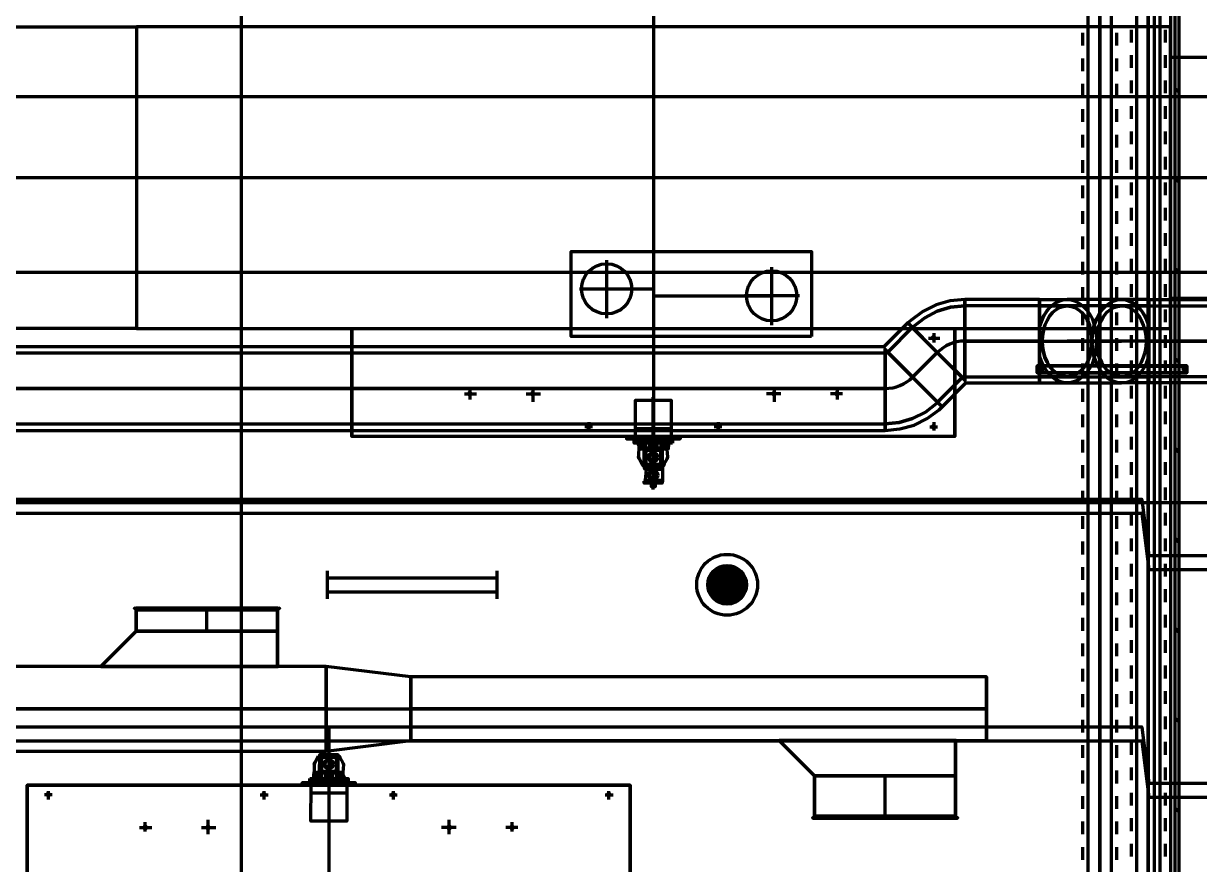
# Model space of a CAD drawing. Extents: x 0 to 1153, y 0 to 816.
# Drawn here: x 435 to 488.8, y 517.2 to 555.7 of the extents above; entities that cross this region are included whole.
import ezdxf

# ---------------------------------------------------------------- set-up
doc = ezdxf.new("R2010")
doc.units = 0
doc.header["$MEASUREMENT"] = 0
for name, color, linetype in [('Arch', 7, 'Continuous'), ('EQUIPMENTS', 7, 'Continuous'), ('Hatch', 7, 'Continuous'), ('HVAC', 7, 'Continuous'), ('PIPE', 7, 'Continuous')]:
    doc.layers.add(name, color=color, linetype=linetype)

msp = doc.modelspace()

# ---------------------------------------------------------------- linework, layer by layer
at = {"layer": 'Arch', "color": 11, "linetype": 'Continuous', "lineweight": 211}
for p, q in [((444.976, 361.77), (444.976, 717.391)), ((487.511, 383.91), (487.511, 638.059)), ((487.892, 552.535), (487.701, 552.725)), ((487.892, 548.418), (487.701, 548.608)), ((487.892, 544.301), (487.701, 544.491)), ((487.892, 540.184), (487.701, 540.374)), ((487.892, 536.067), (487.701, 536.268)), ((917.988, 533.76), (110.871, 533.76)), ((487.892, 531.95), (487.701, 532.151)), ((487.892, 527.833), (487.701, 528.034)), ((487.892, 523.727), (487.701, 523.917)), ((487.892, 519.61), (487.701, 519.8))]:
    msp.add_line(p, q, dxfattribs=at)
for points in [[(683.546, 383.17), (486.77, 383.17), (486.77, 638.799), (492.315, 633.254)], [(683.546, 383.17), (486.77, 383.17), (486.77, 638.799), (683.546, 638.799)], [(683.154, 383.254), (683.059, 383.254), (682.964, 383.254), (487.892, 383.254), (487.892, 638.609), (682.964, 638.609), (682.964, 383.254)], [(113.961, 576.781), (487.701, 576.781), (487.701, 454.501), (113.961, 454.501)]]:
    msp.add_lwpolyline(points, dxfattribs=at)
at = {"layer": 'EQUIPMENTS', "color": 251, "linetype": 'Continuous', "lineweight": 211}
for p, q in [((463.836, 557.816), (463.836, 534.607)), ((523.261, 548.64), (113.961, 548.64)), ((461.698, 542.216), (461.698, 544.862)), ((469.254, 541.888), (469.254, 544.544)), ((462.957, 543.549), (460.449, 543.549)), ((463.836, 543.549), (461.698, 543.549)), ((463.836, 543.232), (469.254, 543.232)), ((470.514, 543.232), (468.006, 543.232)), ((476.663, 541.528), (476.663, 541.105)), ((476.43, 541.306), (476.949, 541.306)), ((455.433, 538.935), (455.433, 538.501)), ((458.311, 539.052), (458.311, 538.395)), ((469.36, 539.052), (469.36, 538.395)), ((472.239, 538.935), (472.239, 538.501)), ((455.179, 538.755), (455.729, 538.755)), ((458.004, 538.755), (458.661, 538.755)), ((463.825, 534.384), (463.825, 538.596)), ((469.667, 538.755), (469.011, 538.755)), ((472.493, 538.755), (471.943, 538.755)), ((461.052, 537.242), (460.692, 537.242)), ((460.872, 537.464), (460.872, 537.072)), ((466.968, 537.242), (466.609, 537.242)), ((466.799, 537.464), (466.799, 537.072)), ((476.493, 537.242), (476.843, 537.242)), ((476.663, 537.464), (476.663, 537.072)), ((463.01, 537.168), (464.651, 537.168)), ((463.984, 536.66), (463.984, 536.226)), ((465.053, 536.808), (465.053, 536.702)), ((463.476, 536.226), (463.328, 536.501)), ((464.354, 536.448), (464.418, 536.459)), ((464.45, 536.395), (464.439, 536.353)), ((463.592, 535.263), (463.592, 535.368)), ((464.058, 535.379), (464.058, 535.263)), ((463.592, 534.818), (463.592, 534.67)), ((464.058, 534.85), (464.058, 534.691))]:
    msp.add_line(p, q, dxfattribs=at)
for points in [[(440.171, 541.74), (384.969, 541.74), (384.969, 555.54), (440.171, 555.54), (440.171, 541.74), (487.5, 541.74), (487.5, 555.54), (440.171, 555.54)], [(502.539, 552.344), (487.5, 552.344), (113.961, 552.344)], [(502.539, 544.311), (487.5, 544.311), (113.961, 544.311)], [(477.636, 536.808), (450.035, 536.808), (450.035, 541.74), (450.035, 536.808)], [(477.636, 541.74), (477.636, 536.808), (477.636, 541.74)], [(464.714, 536.702), (462.947, 536.66), (462.957, 536.501)], [(464.397, 536.226), (463.666, 536.226), (463.666, 536.66)], [(463.476, 536.501), (463.476, 536.226), (463.243, 536.226), (463.106, 536.501)], [(463.222, 536.459), (463.285, 536.448), (463.349, 536.395), (463.37, 536.279), (463.317, 536.247), (463.201, 536.353), (463.222, 536.459), (463.285, 536.448), (463.349, 536.374), (463.36, 536.289), (463.317, 536.257), (463.254, 536.289), (463.211, 536.363), (463.222, 536.459), (463.169, 536.384), (463.158, 535.876), (463.167, 535.823), (463.19, 535.771), (463.338, 535.506), (464.333, 535.548), (464.456, 535.783), (464.492, 535.877), (464.45, 536.395), (464.418, 536.448), (464.439, 536.395), (464.386, 536.289), (464.323, 536.257), (464.386, 536.289), (464.418, 536.342), (464.439, 536.395), (464.418, 536.448), (464.312, 536.406), (464.28, 536.332), (464.323, 536.257), (464.376, 536.226), (464.534, 536.501), (464.492, 536.194)], [(464.249, 536.268), (463.402, 536.268), (463.402, 535.421), (464.249, 535.421), (464.249, 536.268), (464.323, 536.247), (464.386, 536.289), (464.323, 536.247), (464.249, 536.268), (464.28, 536.353), (464.312, 536.406), (464.354, 536.448), (464.312, 536.406), (464.28, 536.353)], [(464.174, 536.501), (464.174, 536.226), (464.323, 536.501)], [(463.186, 535.779), (463.158, 535.876), (463.158, 535.882), (463.165, 535.828)], [(464.481, 535.882), (464.473, 535.823), (464.473, 535.823)], [(463.322, 535.549), (463.338, 535.5), (463.412, 535.432), (463.412, 535.347), (463.449, 535.305)], [(464.312, 535.487), (464.322, 535.537), (464.312, 535.487), (464.249, 535.432), (464.249, 535.358), (464.249, 534.734), (463.434, 534.805), (463.434, 534.805), (463.446, 534.807)], [(464.249, 535.294), (463.497, 535.294), (463.455, 534.797), (464.249, 534.797)], [(464.238, 534.734), (464.238, 534.67), (463.412, 534.67), (463.412, 534.755)], [(463.73, 534.67), (463.73, 534.511), (463.931, 534.511), (463.931, 534.67)], [(113.961, 533.94), (486.188, 533.94), (486.505, 531.357), (645.329, 531.357)], [(113.961, 533.294), (486.188, 533.294), (486.505, 530.712), (645.329, 530.712)], [(113.961, 523.526), (486.188, 523.526), (486.505, 520.943), (632.852, 520.943)], [(113.961, 522.88), (486.188, 522.88), (486.505, 520.298), (632.852, 520.298)]]:
    msp.add_lwpolyline(points, dxfattribs=at)
for points in [[(487.5, 554.133), (487.5, 543.137), (499.322, 543.137), (499.322, 554.133)], [(471.064, 541.38), (460.068, 541.38), (460.068, 545.264), (471.064, 545.264)], [(463.01, 536.808), (463.01, 538.459), (464.651, 538.459), (464.651, 536.808)], [(462.608, 536.808), (462.608, 536.702), (465.053, 536.702), (465.053, 536.808)], [(464.704, 536.501), (462.957, 536.501), (462.947, 536.66), (464.704, 536.66)], [(464.153, 535.517), (463.497, 535.517), (463.497, 536.173), (464.153, 536.173)], [(464.481, 536.472), (464.488, 536.495), (464.507, 536.51), (464.52, 536.511)]]:
    msp.add_lwpolyline(points, close=True, dxfattribs=at)
for centre, radius in [((461.693, 543.555), 1.148), ((461.693, 543.555), 1.148), ((469.249, 543.237), 1.148), ((476.657, 541.311), 0.0582), ((455.427, 538.76), 0.0582), ((458.306, 538.76), 0.0582), ((469.355, 538.76), 0.0582), ((472.234, 538.76), 0.0582), ((460.867, 537.247), 0.0582), ((466.794, 537.247), 0.0582), ((476.657, 537.247), 0.0582), ((463.492, 536.178), 0.037), ((463.82, 536.379), 0.101), ((463.82, 536.379), 0.101), ((464.148, 536.178), 0.037), ((463.82, 535.85), 0.217), ((463.82, 535.85), 0.164), ((463.82, 535.85), 0.164), ((463.492, 535.522), 0.037), ((463.82, 535.035), 0.217), ((463.82, 535.035), 0.164), ((464.148, 535.522), 0.037)]:
    msp.add_circle(centre, radius, dxfattribs=at)
at = {"layer": 'Hatch', "color": 5, "linetype": 'Continuous', "lineweight": 211}
for p, q in [((466.788, 530.786), (467.635, 530.786)), ((448.913, 529.368), (448.913, 530.659)), ((448.913, 530.341), (456.681, 530.341)), ((456.681, 529.368), (456.681, 530.659)), ((466.365, 530.278), (468.058, 530.278)), ((466.418, 530.405), (468.006, 530.405)), ((466.492, 530.532), (467.931, 530.532)), ((466.609, 530.659), (467.815, 530.659)), ((448.913, 529.696), (456.681, 529.696)), ((466.323, 530.013), (468.101, 530.013)), ((466.333, 530.14), (468.09, 530.14)), ((466.333, 529.886), (468.09, 529.886)), ((466.365, 529.759), (468.058, 529.759)), ((466.418, 529.622), (468.006, 529.622)), ((466.492, 529.495), (467.931, 529.495)), ((466.609, 529.368), (467.815, 529.368)), ((466.788, 529.241), (467.635, 529.241))]:
    msp.add_line(p, q, dxfattribs=at)
at = {"layer": 'Hatch', "color": 251, "linetype": 'Continuous', "lineweight": 211}
for p, q in [((448.977, 523.452), (448.966, 494.993)), ((449.4, 521.398), (448.553, 521.398)), ((448.818, 520.996), (448.818, 521.441)), ((449.326, 521.441), (449.474, 521.155)), ((449.58, 521.346), (449.559, 521.377)), ((436.139, 520.203), (436.139, 520.584)), ((446.013, 520.203), (446.013, 520.584)), ((447.76, 520.848), (447.76, 520.954)), ((451.929, 520.203), (451.929, 520.584)), ((461.793, 520.203), (461.793, 520.584)), ((436.319, 520.414), (435.959, 520.414)), ((445.833, 520.414), (446.193, 520.414)), ((449.802, 520.488), (448.151, 520.488)), ((451.75, 520.414), (452.109, 520.414)), ((461.624, 520.414), (461.984, 520.414)), ((440.309, 518.911), (440.87, 518.911)), ((440.574, 518.732), (440.574, 519.165)), ((443.145, 518.911), (443.802, 518.911)), ((443.452, 518.604), (443.452, 519.261)), ((454.798, 518.911), (454.141, 518.911)), ((454.491, 518.604), (454.491, 519.261)), ((457.623, 518.911), (457.073, 518.911)), ((457.369, 518.732), (457.369, 519.165))]:
    msp.add_line(p, q, dxfattribs=at)
at = {"layer": 'Hatch', "color": 3, "linetype": 'Continuous', "lineweight": 211}
for points in [[(488.252, 539.983), (488.252, 539.718), (488.252, 540.036), (488.252, 539.718), (488.252, 539.983), (481.394, 540.015), (488.252, 540.036), (481.394, 540.036), (481.394, 539.718), (488.252, 539.718), (481.394, 539.718), (488.252, 539.739)], [(481.394, 539.983), (481.394, 539.718), (481.394, 539.983), (481.394, 540.036), (481.394, 539.739)], [(481.632, 539.835), (481.617, 539.927), (481.679, 539.886), (481.632, 539.835), (481.679, 539.878), (481.617, 539.927), (481.632, 539.835), (481.617, 539.927), (481.617, 539.927)], [(488.098, 539.835), (488.079, 539.926), (488.098, 539.835), (488.146, 539.878), (488.079, 539.926), (488.098, 539.835), (488.079, 539.926), (488.079, 539.926)]]:
    msp.add_lwpolyline(points, dxfattribs=at)
at = {"layer": 'Hatch', "color": 5, "linetype": 'Continuous', "lineweight": 211}
msp.add_lwpolyline([(467.371, 530.019), (467.362, 529.967), (467.339, 529.922), (467.303, 529.886), (467.258, 529.863), (467.207, 529.855), (467.155, 529.863), (467.11, 529.886), (467.074, 529.922), (467.051, 529.967), (467.042, 530.019), (467.051, 530.07), (467.074, 530.115), (467.11, 530.151), (467.155, 530.174), (467.207, 530.183), (467.258, 530.174), (467.303, 530.151), (467.339, 530.115), (467.362, 530.07), (467.371, 530.019), (467.362, 529.967), (467.339, 529.922), (467.303, 529.886), (467.258, 529.863), (467.207, 529.855), (467.155, 529.863), (467.1, 529.894), (467.067, 529.932), (467.047, 529.979), (467.043, 530.032), (467.055, 530.082), (467.082, 530.125), (467.131, 530.164), (467.193, 530.182), (467.246, 530.178), (467.303, 530.151), (467.339, 530.115), (467.362, 530.07), (467.37, 530.032), (467.352, 530.094), (467.303, 530.151), (467.246, 530.178), (467.193, 530.182), (467.131, 530.164), (467.074, 530.115), (467.047, 530.058), (467.043, 530.005), (467.055, 529.955), (467.1, 529.894), (467.155, 529.863), (467.207, 529.833), (467.148, 529.843), (467.097, 529.869), (467.049, 529.921), (467.027, 529.974), (467.022, 530.034), (467.036, 530.091), (467.076, 530.15), (467.134, 530.189), (467.191, 530.203), (467.251, 530.198), (467.304, 530.176), (467.356, 530.128), (467.382, 530.077), (467.392, 530.019), (467.382, 530.077), (467.356, 530.128), (467.304, 530.176), (467.251, 530.198), (467.191, 530.203), (467.134, 530.189), (467.076, 530.15), (467.036, 530.091), (467.022, 530.034), (467.027, 529.974), (467.049, 529.921), (467.097, 529.869), (467.148, 529.843), (467.207, 529.833), (467.148, 529.843), (467.097, 529.869), (467.057, 529.909), (467.031, 529.96), (467.021, 530.019), (467.031, 530.077), (467.057, 530.128), (467.097, 530.168), (467.148, 530.194), (467.207, 530.204), (467.265, 530.194), (467.316, 530.168), (467.356, 530.128), (467.382, 530.077), (467.391, 530.034), (467.371, 530.019), (467.362, 529.967), (467.339, 529.922), (467.303, 529.886), (467.258, 529.863), (467.207, 529.855), (467.155, 529.863), (467.11, 529.886), (467.074, 529.922), (467.051, 529.967), (467.042, 530.019), (467.051, 530.07), (467.074, 530.115), (467.11, 530.151), (467.155, 530.174), (467.207, 530.183), (467.258, 530.174), (467.303, 530.151), (467.339, 530.115), (467.362, 530.07), (467.371, 530.019), (467.362, 529.967), (467.339, 529.922), (467.303, 529.886), (467.258, 529.863), (467.207, 529.855), (467.155, 529.863), (467.1, 529.894), (467.067, 529.932), (467.047, 529.979), (467.043, 530.032), (467.055, 530.082), (467.082, 530.125), (467.131, 530.164), (467.193, 530.182), (467.246, 530.178), (467.303, 530.151), (467.339, 530.115), (467.362, 530.07), (467.37, 530.032), (467.352, 530.094), (467.303, 530.151), (467.246, 530.178), (467.193, 530.182), (467.131, 530.164), (467.074, 530.115), (467.047, 530.058), (467.043, 530.005), (467.055, 529.955), (467.1, 529.894), (467.155, 529.863), (467.207, 529.833), (467.148, 529.843), (467.097, 529.869), (467.049, 529.921), (467.027, 529.974), (467.022, 530.034), (467.036, 530.091), (467.076, 530.15), (467.134, 530.189), (467.191, 530.203), (467.251, 530.198), (467.304, 530.176), (467.356, 530.128), (467.382, 530.077), (467.392, 530.019), (467.382, 530.077), (467.356, 530.128), (467.304, 530.176), (467.251, 530.198), (467.191, 530.203), (467.134, 530.189), (467.076, 530.15), (467.036, 530.091), (467.022, 530.034), (467.027, 529.974), (467.049, 529.921), (467.097, 529.869), (467.148, 529.843), (467.207, 529.833), (467.148, 529.843), (467.097, 529.869), (467.057, 529.909), (467.031, 529.96), (467.021, 530.019), (467.031, 530.077), (467.057, 530.128), (467.097, 530.168), (467.148, 530.194), (467.207, 530.204), (467.265, 530.194), (467.316, 530.168), (467.356, 530.128), (467.382, 530.077), (467.391, 530.034), (467.371, 530.019), (467.362, 529.967), (467.339, 529.922), (467.303, 529.886), (467.258, 529.863), (467.207, 529.855), (467.155, 529.863), (467.11, 529.886), (467.074, 529.922), (467.051, 529.967), (467.042, 530.019), (467.051, 530.07), (467.074, 530.115), (467.11, 530.151), (467.155, 530.174), (467.207, 530.183), (467.258, 530.174), (467.303, 530.151), (467.339, 530.115), (467.362, 530.07), (467.371, 530.019), (467.362, 529.967), (467.339, 529.922), (467.303, 529.886), (467.258, 529.863), (467.207, 529.855), (467.155, 529.863), (467.1, 529.894), (467.067, 529.932), (467.047, 529.979), (467.043, 530.032), (467.055, 530.082), (467.082, 530.125), (467.131, 530.164), (467.193, 530.182), (467.246, 530.178), (467.303, 530.151), (467.339, 530.115), (467.362, 530.07), (467.37, 530.032), (467.352, 530.094), (467.303, 530.151), (467.246, 530.178), (467.193, 530.182), (467.131, 530.164), (467.074, 530.115), (467.047, 530.058), (467.043, 530.005), (467.055, 529.955), (467.1, 529.894), (467.155, 529.863), (467.207, 529.833), (467.148, 529.843), (467.097, 529.869), (467.049, 529.921), (467.027, 529.974), (467.022, 530.034), (467.036, 530.091), (467.076, 530.15), (467.134, 530.189), (467.191, 530.203), (467.251, 530.198), (467.304, 530.176), (467.356, 530.128), (467.382, 530.077), (467.392, 530.019), (467.382, 530.077), (467.356, 530.128), (467.304, 530.176), (467.251, 530.198), (467.191, 530.203), (467.134, 530.189), (467.076, 530.15), (467.036, 530.091), (467.022, 530.034), (467.027, 529.974), (467.049, 529.921), (467.097, 529.869), (467.148, 529.843), (467.207, 529.833), (467.148, 529.843), (467.097, 529.869), (467.057, 529.909), (467.031, 529.96), (467.021, 530.019), (467.031, 530.077), (467.057, 530.128), (467.097, 530.168), (467.148, 530.194), (467.207, 530.204), (467.265, 530.194), (467.316, 530.168), (467.356, 530.128), (467.382, 530.077), (467.391, 530.034), (467.371, 530.019), (467.362, 529.967), (467.339, 529.922), (467.303, 529.886), (467.258, 529.863), (467.207, 529.855), (467.155, 529.863), (467.11, 529.886), (467.074, 529.922), (467.051, 529.967), (467.042, 530.019), (467.051, 530.07), (467.074, 530.115), (467.11, 530.151), (467.155, 530.174), (467.207, 530.183), (467.258, 530.174), (467.303, 530.151), (467.339, 530.115), (467.362, 530.07), (467.371, 530.019), (467.362, 529.967), (467.339, 529.922), (467.303, 529.886), (467.258, 529.863), (467.207, 529.855), (467.155, 529.863), (467.1, 529.894), (467.067, 529.932), (467.047, 529.979), (467.043, 530.032), (467.055, 530.082), (467.082, 530.125), (467.131, 530.164), (467.193, 530.182), (467.246, 530.178), (467.303, 530.151), (467.339, 530.115), (467.362, 530.07), (467.37, 530.032), (467.352, 530.094), (467.303, 530.151), (467.246, 530.178), (467.193, 530.182), (467.131, 530.164), (467.074, 530.115), (467.047, 530.058), (467.043, 530.005), (467.055, 529.955), (467.1, 529.894), (467.155, 529.863), (467.207, 529.833), (467.148, 529.843), (467.097, 529.869), (467.049, 529.921), (467.027, 529.974), (467.022, 530.034), (467.036, 530.091), (467.076, 530.15), (467.134, 530.189), (467.191, 530.203), (467.251, 530.198), (467.304, 530.176), (467.356, 530.128), (467.382, 530.077), (467.392, 530.019), (467.382, 530.077), (467.356, 530.128), (467.304, 530.176), (467.251, 530.198), (467.191, 530.203), (467.134, 530.189), (467.076, 530.15), (467.036, 530.091), (467.022, 530.034), (467.027, 529.974), (467.049, 529.921), (467.097, 529.869), (467.148, 529.843), (467.207, 529.833), (467.148, 529.843), (467.097, 529.869), (467.057, 529.909), (467.031, 529.96), (467.021, 530.019), (467.031, 530.077), (467.057, 530.128), (467.097, 530.168), (467.148, 530.194), (467.207, 530.204), (467.265, 530.194), (467.316, 530.168), (467.356, 530.128), (467.382, 530.077), (467.391, 530.034), (467.371, 530.019), (467.362, 529.967), (467.339, 529.922), (467.303, 529.886), (467.258, 529.863), (467.207, 529.855), (467.155, 529.863), (467.11, 529.886), (467.074, 529.922), (467.051, 529.967), (467.042, 530.019), (467.051, 530.07), (467.074, 530.115), (467.11, 530.151), (467.155, 530.174), (467.207, 530.183), (467.258, 530.174), (467.303, 530.151), (467.339, 530.115), (467.362, 530.07), (467.37, 530.032), (467.391, 530.019, -0.414259), (467.207, 529.834, 0.414259), (467.391, 530.019, -0.414259), (467.207, 529.834, 0.414259), (467.391, 530.019, -0.414259), (467.207, 529.834, 0.414259), (467.391, 530.019, -0.414259), (467.207, 529.834, 0.414259)], format="xyb", close=True, dxfattribs=at)
msp.add_lwpolyline([(467.286, 530.034), (467.222, 529.992), (467.286, 530.034), (467.148, 529.992), (467.286, 530.034), (467.222, 529.992), (467.17, 530.022), (467.222, 529.992), (467.171, 530.03), (467.286, 530.034), (467.222, 529.992), (467.222, 529.992), (467.222, 529.992)], dxfattribs=at)
at = {"layer": 'Hatch', "color": 251, "linetype": 'Continuous', "lineweight": 211}
for points in [[(449.48, 522.118), (449.464, 522.17), (449.48, 522.118), (449.628, 521.838), (449.644, 521.79), (449.601, 521.25), (449.569, 521.208), (449.474, 521.271), (449.442, 521.324), (449.453, 521.377), (449.4, 521.398), (449.4, 522.235), (448.553, 522.235), (448.532, 521.377), (448.479, 521.409), (448.532, 521.377), (448.532, 521.303), (448.479, 521.229), (448.416, 521.197), (448.363, 521.229), (448.363, 521.303), (448.416, 521.377), (448.501, 521.388), (448.522, 521.303), (448.479, 521.24), (448.426, 521.208), (448.374, 521.229), (448.374, 521.303), (448.405, 521.356), (448.49, 521.398), (448.426, 521.441), (448.278, 521.155), (448.31, 521.462)], [(448.49, 522.18), (448.48, 522.129), (448.316, 521.844), (448.31, 521.79), (448.31, 521.271)], [(449.464, 522.173), (449.464, 522.18), (449.464, 522.177)], [(448.31, 521.795), (448.335, 521.894), (448.338, 521.899), (448.317, 521.849)], [(449.605, 521.899), (449.626, 521.849), (449.626, 521.849)], [(448.098, 520.954), (449.855, 520.996), (449.855, 521.155)], [(448.405, 521.441), (449.136, 521.441), (449.136, 520.996)], [(448.638, 521.155), (448.638, 521.441), (448.479, 521.155)], [(449.326, 521.155), (449.326, 521.441), (449.559, 521.441), (449.696, 521.155)], [(449.58, 521.208), (449.485, 521.229), (449.432, 521.346), (449.464, 521.398)], [(462.767, 515.916), (462.767, 520.848), (462.767, 515.916), (462.767, 520.848), (435.176, 520.848), (435.176, 515.916), (435.176, 520.848), (435.176, 515.916), (435.176, 520.848), (462.767, 520.848), (435.176, 520.848)]]:
    msp.add_lwpolyline(points, dxfattribs=at)
for points in [[(448.649, 522.139), (449.305, 522.139), (449.305, 521.483), (448.649, 521.483)], [(448.109, 521.155), (449.855, 521.155), (449.855, 520.996), (448.109, 520.996)], [(448.31, 521.205), (448.304, 521.182), (448.284, 521.167), (448.272, 521.166)], [(449.612, 521.261), (449.58, 521.208), (449.612, 521.261), (449.559, 521.377), (449.464, 521.388), (449.474, 521.398), (449.506, 521.398), (449.58, 521.335), (449.601, 521.25)], [(450.204, 520.848), (450.204, 520.954), (447.76, 520.954), (447.76, 520.848)], [(449.802, 520.848), (449.802, 519.208), (448.151, 519.208), (448.162, 520.848)]]:
    msp.add_lwpolyline(points, close=True, dxfattribs=at)
at = {"layer": 'Hatch', "color": 5, "linetype": 'Continuous', "lineweight": 211}
for centre, radius in [((467.207, 530.019), 1.392), ((467.207, 530.019), 0.884), ((467.214, 530.016), 0.273)]:
    msp.add_circle(centre, radius, dxfattribs=at)
at = {"layer": 'Hatch', "color": 251, "linetype": 'Continuous', "lineweight": 211}
for centre, radius in [((448.643, 522.145), 0.037), ((449.3, 522.145), 0.037), ((448.971, 521.817), 0.217), ((448.971, 521.817), 0.164), ((448.971, 521.817), 0.164), ((448.643, 521.488), 0.037), ((448.971, 521.287), 0.101), ((448.971, 521.287), 0.101), ((449.3, 521.488), 0.037), ((436.134, 520.42), 0.0582), ((446.008, 520.42), 0.0582), ((451.924, 520.42), 0.0582), ((461.788, 520.42), 0.0582), ((440.568, 518.917), 0.0582), ((443.447, 518.917), 0.0582), ((454.485, 518.917), 0.0582), ((457.364, 518.917), 0.0582)]:
    msp.add_circle(centre, radius, dxfattribs=at)
at = {"layer": 'HVAC', "color": 6, "linetype": 'Continuous', "lineweight": 211}
for p, q in [((443.399, 527.897), (443.399, 528.87)), ((479.076, 525.801), (479.076, 522.891)), ((474.44, 519.43), (474.44, 521.271))]:
    msp.add_line(p, q, dxfattribs=at)
for points in [[(538.417, 539.253), (486.516, 539.253), (485.256, 539.253), (485.066, 539.274), (484.875, 539.327), (484.695, 539.422), (484.526, 539.559), (484.367, 539.718), (484.24, 539.909), (484.124, 540.131), (484.029, 540.364), (483.965, 540.618), (483.923, 540.893), (483.902, 541.158), (483.923, 541.433), (483.965, 541.697), (484.029, 541.951), (484.124, 542.195), (484.24, 542.406), (484.367, 542.607), (484.526, 542.766), (484.695, 542.893), (484.875, 542.988), (485.066, 543.052), (485.256, 543.073), (485.436, 543.052), (485.606, 542.999), (485.786, 542.914), (485.944, 542.798), (486.092, 542.66), (486.22, 542.491), (486.336, 542.301), (486.442, 542.078), (486.516, 541.856), (486.516, 543.073), (485.256, 543.073), (482.769, 543.073), (482.589, 543.052), (482.42, 542.999), (482.251, 542.914), (482.081, 542.798), (481.933, 542.66), (481.806, 542.491), (481.69, 542.301), (481.595, 542.078), (481.52, 541.867), (481.51, 541.856), (481.51, 543.073), (478.081, 543.073), (478.081, 539.38), (476.822, 540.639), (477.965, 539.496), (475.679, 541.782), (475.742, 541.835), (476.25, 542.237), (476.822, 542.533), (477.435, 542.713), (478.081, 542.777), (478.081, 541.158), (478.081, 539.538), (478.081, 542.777), (478.081, 539.538), (478.081, 542.777), (477.435, 542.713), (476.822, 542.533), (476.25, 542.237), (475.742, 541.835), (475.679, 541.782), (477.965, 539.496), (478.081, 539.538), (477.965, 539.496), (478.081, 539.538), (481.51, 539.538), (482.769, 539.538), (482.949, 539.559), (483.129, 539.623), (483.288, 539.718), (483.447, 539.856), (483.584, 540.015), (483.701, 540.205), (483.796, 540.427), (483.859, 540.66), (483.902, 540.904), (483.912, 541.158), (483.902, 541.412), (483.859, 541.655), (483.796, 541.898), (483.701, 542.11), (483.584, 542.301), (483.447, 542.47), (483.288, 542.597), (483.129, 542.703), (482.949, 542.756), (482.769, 542.777), (481.51, 542.777), (482.769, 542.777), (482.589, 542.756), (482.42, 542.703), (482.251, 542.597), (482.103, 542.47), (481.965, 542.301), (481.849, 542.11), (481.753, 541.898), (481.69, 541.655), (481.647, 541.412), (481.626, 541.158), (481.647, 540.904), (481.69, 540.66), (481.753, 540.427), (481.849, 540.205), (481.965, 540.015), (482.103, 539.856), (482.251, 539.718), (482.42, 539.623), (482.589, 539.559), (482.769, 539.538), (485.256, 539.538), (485.436, 539.559), (485.606, 539.623), (485.775, 539.718), (485.923, 539.856), (486.061, 540.015), (486.177, 540.205), (486.272, 540.427), (486.347, 540.66), (486.389, 540.904), (486.399, 541.158), (486.389, 541.412), (486.347, 541.655), (486.272, 541.898), (486.177, 542.11), (486.061, 542.301), (485.923, 542.47), (485.775, 542.597), (485.606, 542.703), (485.436, 542.756), (485.256, 542.777), (482.769, 542.777), (481.51, 542.777), (478.081, 542.777), (478.081, 541.158), (481.51, 541.158), (478.076, 541.168, 0.198908), (476.822, 540.639), (475.477, 541.994), (474.387, 540.904), (427.895, 540.904)], [(427.895, 537.083), (474.44, 537.083), (474.44, 540.777), (475.7, 539.517), (474.557, 540.66), (476.843, 538.374), (476.79, 538.311), (476.282, 537.919), (475.7, 537.623), (475.086, 537.443), (474.44, 537.379), (474.44, 538.999), (474.44, 540.607), (474.44, 537.379), (474.44, 538.999), (427.895, 538.999), (474.435, 538.999, 0.198911), (475.7, 539.517), (476.822, 540.639), (475.7, 539.517), (477.054, 538.162), (478.134, 539.253), (481.51, 539.253), (481.51, 543.073), (481.51, 541.867), (481.51, 539.253), (481.51, 543.073), (482.769, 543.073), (482.96, 543.052), (483.15, 542.988), (483.33, 542.893), (483.5, 542.766), (483.658, 542.607), (483.796, 542.406), (483.912, 542.195), (483.997, 541.951), (484.071, 541.697), (484.124, 541.412), (484.113, 541.158), (484.124, 540.904), (484.166, 540.66), (484.24, 540.427), (484.336, 540.205), (484.452, 540.015), (484.579, 539.856), (484.738, 539.718), (484.907, 539.623), (485.077, 539.559), (485.256, 539.538), (485.077, 539.559), (484.907, 539.623), (484.738, 539.718), (484.579, 539.856), (484.452, 540.015), (484.336, 540.205), (484.24, 540.427), (484.166, 540.66), (484.103, 540.893), (484.124, 541.158), (484.124, 541.412), (484.166, 541.655), (484.24, 541.898), (484.336, 542.11), (484.452, 542.301), (484.579, 542.47), (484.738, 542.597), (484.907, 542.703), (485.077, 542.756), (485.256, 542.777), (486.516, 542.777), (538.417, 542.777)]]:
    msp.add_lwpolyline(points, format="xyb", dxfattribs=at)
for points in [[(478.081, 543.073), (478.081, 539.39), (478.081, 543.073), (477.414, 543.01), (476.769, 542.83), (476.165, 542.523), (475.626, 542.121), (475.477, 541.994), (476.822, 540.639), (478.081, 539.38)], [(481.51, 542.777), (481.51, 539.538), (482.769, 539.538), (482.949, 539.559), (483.129, 539.623), (483.288, 539.718), (483.447, 539.856), (483.584, 540.015), (483.701, 540.205), (483.796, 540.427), (483.859, 540.66), (483.902, 540.904), (483.912, 541.158), (483.902, 541.412), (483.859, 541.655), (483.796, 541.898), (483.701, 542.11), (483.584, 542.301), (483.447, 542.47), (483.288, 542.597), (483.129, 542.703), (482.949, 542.756), (482.769, 542.777), (482.589, 542.756), (482.42, 542.703), (482.251, 542.597), (482.103, 542.47), (481.965, 542.301), (481.849, 542.11), (481.753, 541.898), (481.69, 541.655), (481.647, 541.412), (481.626, 541.158), (481.647, 540.904), (481.69, 540.66), (481.753, 540.427), (481.849, 540.205), (481.965, 540.015), (482.103, 539.856), (482.251, 539.718), (482.42, 539.623), (482.589, 539.559), (482.769, 539.538), (482.949, 539.559), (483.129, 539.623), (483.288, 539.718), (483.447, 539.856), (483.584, 540.015), (483.701, 540.205), (483.796, 540.427), (483.859, 540.66), (483.902, 540.904), (483.912, 541.158), (483.902, 541.412), (483.859, 541.655), (483.796, 541.898), (483.701, 542.11), (483.584, 542.301), (483.447, 542.47), (483.288, 542.597), (483.129, 542.703), (482.949, 542.756), (482.769, 542.777), (482.589, 542.756), (482.42, 542.703), (482.251, 542.597), (482.103, 542.47), (481.965, 542.301), (481.849, 542.11), (481.753, 541.898), (481.69, 541.655), (481.647, 541.412), (481.626, 541.158), (481.647, 540.904), (481.69, 540.66), (481.753, 540.427), (481.849, 540.205), (481.965, 540.015), (482.103, 539.856), (482.251, 539.718), (482.42, 539.623), (482.589, 539.559), (482.769, 539.538), (481.51, 539.538), (481.51, 542.777), (481.51, 539.538), (481.51, 542.777), (481.51, 539.538), (481.51, 542.777), (481.51, 539.538)], [(482.568, 539.274), (482.378, 539.337), (482.187, 539.443), (482.018, 539.581), (481.859, 539.761), (481.722, 539.962), (481.605, 540.195), (481.52, 540.448), (481.52, 541.867), (481.605, 542.121), (481.722, 542.353), (481.859, 542.565), (482.018, 542.745), (482.187, 542.883), (482.378, 542.988), (482.568, 543.052), (482.769, 543.073), (482.96, 543.052), (483.15, 542.988), (483.33, 542.893), (483.5, 542.766), (483.658, 542.607), (483.796, 542.406), (483.912, 542.195), (483.997, 541.951), (484.071, 541.697), (484.103, 541.433), (484.124, 541.158), (484.103, 540.893), (484.071, 540.618), (483.997, 540.364), (483.912, 540.131), (483.796, 539.909), (483.658, 539.718), (483.5, 539.559), (483.33, 539.422), (483.15, 539.327), (482.96, 539.274), (482.769, 539.253)], [(482.589, 539.559), (482.42, 539.623), (482.251, 539.718), (482.103, 539.856), (481.965, 540.015), (481.849, 540.205), (481.753, 540.427), (481.69, 540.66), (481.647, 540.904), (481.626, 541.158), (481.647, 541.412), (481.69, 541.655), (481.753, 541.898), (481.849, 542.11), (481.965, 542.301), (482.103, 542.47), (482.251, 542.597), (482.42, 542.703), (482.589, 542.756), (482.769, 542.777), (482.949, 542.756), (483.129, 542.703), (483.288, 542.597), (483.447, 542.47), (483.584, 542.301), (483.701, 542.11), (483.796, 541.898), (483.859, 541.655), (483.902, 541.412), (483.912, 541.158), (483.902, 540.904), (483.859, 540.66), (483.796, 540.427), (483.701, 540.205), (483.584, 540.015), (483.447, 539.856), (483.288, 539.718), (483.129, 539.623), (482.949, 539.559), (482.769, 539.538)], [(486.516, 541.867), (486.516, 543.073), (486.516, 539.253), (486.516, 541.867), (486.505, 541.867), (486.421, 542.121), (486.304, 542.353), (486.167, 542.565), (486.008, 542.745), (485.838, 542.883), (485.648, 542.988), (485.458, 543.052), (485.256, 543.073), (485.066, 543.052), (484.875, 542.988), (484.695, 542.893), (484.526, 542.766), (484.367, 542.607), (484.24, 542.406), (484.124, 542.195), (484.029, 541.951), (483.965, 541.697), (483.923, 541.433), (483.902, 541.158), (483.923, 540.893), (483.965, 540.618), (484.029, 540.364), (484.124, 540.131), (484.24, 539.909), (484.367, 539.718), (484.526, 539.559), (484.695, 539.422), (484.875, 539.327), (485.066, 539.274), (485.256, 539.253), (485.458, 539.274), (485.648, 539.337), (485.838, 539.443), (486.008, 539.581), (486.167, 539.761), (486.304, 539.962), (486.421, 540.195), (486.505, 540.448)], [(486.516, 539.538), (486.516, 542.777), (486.516, 539.538), (486.516, 542.777), (486.516, 539.538), (486.516, 542.777), (485.256, 542.777), (485.077, 542.756), (484.907, 542.703), (484.738, 542.597), (484.579, 542.47), (484.452, 542.301), (484.336, 542.11), (484.24, 541.898), (484.166, 541.655), (484.124, 541.412), (484.113, 541.158), (484.124, 540.904), (484.166, 540.66), (484.24, 540.427), (484.336, 540.205), (484.452, 540.015), (484.579, 539.856), (484.738, 539.718), (484.907, 539.623), (485.077, 539.559), (485.256, 539.538), (485.436, 539.559), (485.606, 539.623), (485.775, 539.718), (485.923, 539.856), (486.061, 540.015), (486.177, 540.205), (486.272, 540.427), (486.347, 540.66), (486.389, 540.904), (486.399, 541.158), (486.389, 541.412), (486.347, 541.655), (486.272, 541.898), (486.177, 542.11), (486.061, 542.301), (485.923, 542.47), (485.775, 542.597), (485.606, 542.703), (485.436, 542.756), (485.256, 542.777), (485.077, 542.756), (484.907, 542.703), (484.738, 542.597), (484.579, 542.47), (484.452, 542.301), (484.336, 542.11), (484.24, 541.898), (484.166, 541.655), (484.124, 541.412), (484.113, 541.158), (484.124, 540.904), (484.166, 540.66), (484.24, 540.427), (484.336, 540.205), (484.452, 540.015), (484.579, 539.856), (484.738, 539.718), (484.907, 539.623), (485.077, 539.559), (485.256, 539.538), (485.436, 539.559), (485.606, 539.623), (485.775, 539.718), (485.923, 539.856), (486.061, 540.015), (486.177, 540.205), (486.272, 540.427), (486.347, 540.66), (486.389, 540.904), (486.399, 541.158), (486.389, 541.412), (486.347, 541.655), (486.272, 541.898), (486.177, 542.11), (486.061, 542.301), (485.923, 542.47), (485.775, 542.597), (485.606, 542.703), (485.436, 542.756), (485.256, 542.777), (486.516, 542.777), (486.516, 539.538), (486.516, 542.777)], [(474.44, 537.083), (474.451, 540.766), (477.054, 538.162), (474.44, 540.766), (474.44, 537.083), (475.118, 537.146), (475.763, 537.326), (476.366, 537.623), (476.906, 538.025), (477.054, 538.162), (475.7, 539.517), (474.44, 540.777)], [(440.087, 528.934), (440.161, 528.934), (440.087, 528.955), (440.087, 528.934), (440.087, 528.955), (440.161, 528.955), (440.161, 528.87), (440.161, 528.934), (440.161, 528.87), (446.627, 528.87), (440.161, 528.87), (446.627, 528.87), (440.161, 528.87), (440.161, 527.897), (446.627, 527.897), (440.161, 527.897), (440.161, 528.87), (440.161, 528.934), (446.627, 528.934), (440.161, 528.934), (446.627, 528.934), (440.161, 528.955), (446.627, 528.955), (440.161, 528.955)], [(446.627, 528.934), (440.161, 528.934), (446.627, 528.934), (440.161, 528.934), (446.627, 528.955), (440.161, 528.955), (440.161, 528.87), (440.161, 528.955), (440.161, 528.87), (440.161, 528.955), (446.627, 528.955), (446.627, 528.87), (446.627, 528.955), (446.627, 528.87), (446.627, 528.934), (446.712, 528.934), (446.627, 528.955), (446.627, 528.934), (446.627, 528.955), (446.712, 528.955), (446.712, 528.934), (446.712, 528.955), (446.627, 528.934), (446.627, 528.87), (446.627, 528.934), (446.627, 528.87)], [(440.161, 528.87), (446.627, 528.87), (440.161, 528.87), (446.627, 528.87), (440.161, 528.87), (446.627, 528.87)], [(438.542, 526.277), (446.627, 526.277), (446.627, 527.897), (440.161, 527.897), (438.542, 526.277), (440.161, 527.897), (446.627, 527.897), (446.627, 527.897), (446.627, 526.277), (446.627, 526.277), (438.542, 526.277), (446.627, 526.277), (446.627, 527.897), (440.161, 527.897), (438.542, 526.277), (440.161, 527.897), (446.627, 527.897), (446.627, 527.897), (446.627, 526.277), (446.627, 526.277), (438.542, 526.277), (446.627, 526.277), (446.627, 527.897), (440.161, 527.897), (438.542, 526.277), (440.161, 527.897), (446.627, 527.897), (446.627, 526.277)], [(477.668, 521.271), (477.668, 522.891), (469.593, 522.891), (471.202, 521.271), (477.668, 521.271), (477.668, 522.891), (469.593, 522.891), (471.202, 521.271), (477.668, 521.271), (477.668, 521.271), (477.668, 522.891), (469.593, 522.891), (471.202, 521.271), (477.668, 521.271), (477.668, 522.891), (469.593, 522.891), (471.202, 521.271), (477.668, 521.271), (477.668, 521.271), (477.668, 522.891), (469.593, 522.891), (471.202, 521.271), (477.668, 521.271), (471.202, 521.271), (469.593, 522.891), (477.668, 522.891)], [(477.668, 519.366), (471.202, 519.366), (477.668, 519.366), (471.202, 519.345), (471.202, 519.43), (471.202, 519.345), (471.202, 519.43), (471.202, 519.366), (477.668, 519.345), (471.202, 519.366), (471.128, 519.366), (471.202, 519.345), (471.202, 519.43), (471.202, 519.366), (471.202, 519.43), (471.202, 519.345), (477.668, 519.345), (477.668, 519.43), (477.668, 519.345), (477.668, 519.43), (477.668, 519.366), (477.753, 519.366), (477.668, 519.345), (477.668, 519.366), (477.668, 519.345), (477.753, 519.345), (477.753, 519.366), (477.753, 519.345), (477.679, 519.366), (477.679, 519.43), (471.202, 519.43), (477.668, 519.43), (471.202, 519.43), (471.202, 521.271), (477.668, 521.271), (471.202, 521.271), (471.202, 519.43), (477.679, 519.43), (477.679, 519.366), (471.202, 519.366), (477.668, 519.366), (471.202, 519.366), (477.668, 519.345), (471.202, 519.345), (471.128, 519.345), (471.128, 519.366), (471.128, 519.345), (471.202, 519.345), (477.668, 519.366), (477.668, 519.43)], [(477.668, 519.43), (477.668, 521.271), (477.668, 519.43), (471.202, 519.43), (477.668, 519.43), (471.202, 519.43), (477.668, 519.43), (471.202, 519.43)]]:
    msp.add_lwpolyline(points, close=True, dxfattribs=at)
for points in [[(478.081, 541.158), (478.081, 539.538), (478.081, 542.777), (478.081, 541.158), (478.081, 539.538), (478.081, 542.777), (477.435, 542.713), (476.822, 542.533), (476.25, 542.237), (475.742, 541.835), (475.679, 541.782), (476.822, 540.639), (477.965, 539.496), (475.679, 541.782), (476.822, 540.639), (477.965, 539.496), (475.679, 541.782), (476.822, 540.639), (478.081, 539.39), (476.822, 540.639), (475.477, 541.994), (476.822, 540.639)], [(538.417, 539.538), (486.516, 539.538), (485.256, 539.538), (486.516, 539.538), (485.256, 539.538), (485.436, 539.559), (485.606, 539.623), (485.775, 539.718), (485.923, 539.856), (486.061, 540.015), (486.177, 540.205), (486.272, 540.427), (486.347, 540.66), (486.389, 540.904), (486.399, 541.158), (486.389, 541.412), (486.347, 541.655), (486.272, 541.898), (486.177, 542.11), (486.061, 542.301), (485.923, 542.47), (485.775, 542.597), (485.606, 542.703), (485.436, 542.756), (485.256, 542.777), (485.077, 542.756), (484.907, 542.703), (484.738, 542.597), (484.579, 542.47), (484.452, 542.301), (484.336, 542.11), (484.24, 541.898), (484.166, 541.655), (484.124, 541.412), (484.113, 541.158), (484.103, 540.893), (484.071, 540.618), (483.997, 540.364), (483.912, 540.131), (483.796, 539.909), (483.658, 539.718), (483.5, 539.559), (483.33, 539.422), (483.15, 539.327), (482.96, 539.274), (482.769, 539.253), (482.589, 539.274), (482.42, 539.316), (482.251, 539.401), (482.081, 539.517), (481.933, 539.665), (481.806, 539.835), (481.69, 540.025), (481.595, 540.237), (481.51, 540.448), (481.51, 540.47), (481.51, 539.253), (482.769, 539.253), (485.256, 539.253), (485.436, 539.274), (485.606, 539.316), (485.786, 539.401), (485.944, 539.517), (486.092, 539.665), (486.22, 539.835), (486.336, 540.025), (486.442, 540.237), (486.516, 540.448), (486.516, 540.47), (486.516, 539.253), (486.516, 543.073), (538.417, 543.073)], [(427.895, 537.379), (474.44, 537.379), (475.086, 537.443), (475.7, 537.623), (476.282, 537.919), (476.79, 538.311), (476.843, 538.374), (474.557, 540.66), (474.44, 540.607), (474.557, 540.66), (476.843, 538.374), (477.965, 539.496), (475.679, 541.782), (474.557, 540.66), (474.44, 540.607), (427.895, 540.607)], [(481.51, 541.158), (482.769, 541.158), (485.256, 541.158), (482.769, 541.158)], [(486.516, 541.158), (538.417, 541.158), (486.516, 541.158), (485.256, 541.158)], [(474.44, 540.777), (474.44, 540.777), (474.44, 540.777)], [(474.44, 538.999), (474.44, 540.607), (474.44, 537.379), (474.44, 538.999), (474.44, 540.607), (474.44, 537.379), (475.086, 537.443), (475.7, 537.623), (476.282, 537.919), (476.79, 538.311), (476.843, 538.374), (475.7, 539.517), (474.557, 540.66), (476.843, 538.374), (475.7, 539.517), (474.557, 540.66), (476.843, 538.374), (475.7, 539.517)], [(474.44, 537.379), (474.44, 540.607), (474.44, 537.379)], [(478.081, 539.38), (478.081, 539.38), (478.081, 539.38)], [(446.627, 528.87), (446.627, 527.897), (446.627, 528.87)], [(446.627, 527.897), (446.627, 527.897), (446.627, 527.897)], [(414.581, 524.341), (414.581, 522.404), (414.581, 524.341), (414.581, 526.277), (414.581, 524.341), (448.85, 524.341), (414.581, 524.341), (410.697, 524.341), (410.697, 526.605), (410.697, 522.076), (410.697, 524.341), (410.697, 522.076), (410.697, 526.605), (410.697, 524.341), (397.626, 524.341), (410.697, 524.341)], [(414.581, 522.404), (448.85, 522.404), (452.734, 522.891), (479.076, 522.891), (479.076, 525.801), (452.734, 525.801), (448.85, 526.277), (414.581, 526.277)], [(446.627, 526.277), (446.627, 526.277), (446.627, 526.277)], [(448.85, 524.341), (448.85, 526.277), (448.85, 522.404), (448.85, 524.341), (448.85, 522.404), (448.85, 526.277), (448.85, 524.341), (452.734, 524.341), (452.734, 522.891), (452.734, 524.341), (452.734, 525.801), (452.734, 524.341)], [(452.734, 525.801), (452.734, 522.891), (452.734, 525.801)], [(479.076, 524.341), (452.734, 524.341), (479.076, 524.341)], [(477.668, 522.891), (477.668, 522.891), (477.668, 522.891)]]:
    msp.add_lwpolyline(points, dxfattribs=at)
for p in [(474.44, 540.777), (478.081, 539.38), (446.627, 527.897), (446.627, 527.897), (446.627, 527.897), (446.627, 526.277), (446.627, 526.277), (446.627, 526.277), (477.668, 522.891), (477.668, 521.271), (477.668, 521.271), (477.668, 521.271)]:
    msp.add_point(p, dxfattribs=at)
at = {"layer": 'PIPE', "color": 4, "linetype": 'Continuous', "lineweight": 211}
for p, q in [((483.468, 555.265), (483.468, 554.683)), ((485.045, 554.683), (485.045, 555.265)), ((483.468, 554.101), (483.468, 553.519)), ((485.045, 553.519), (485.045, 554.101)), ((483.468, 552.937), (483.468, 552.355)), ((485.045, 552.355), (485.045, 552.937)), ((483.468, 551.773), (483.468, 551.191)), ((485.045, 551.191), (485.045, 551.773)), ((483.468, 550.609), (483.468, 550.026)), ((485.045, 550.026), (485.045, 550.609)), ((483.468, 549.444), (483.468, 548.862)), ((485.045, 548.862), (485.045, 549.444)), ((483.468, 548.28), (483.468, 547.698)), ((485.045, 547.698), (485.045, 548.28)), ((483.468, 547.116), (483.468, 546.534)), ((485.045, 546.534), (485.045, 547.116)), ((483.468, 545.952), (483.468, 545.37)), ((485.045, 545.37), (485.045, 545.952)), ((483.468, 544.798), (483.468, 544.216)), ((485.045, 544.216), (485.045, 544.798)), ((483.468, 543.634), (483.468, 543.052)), ((485.045, 543.052), (485.045, 543.634)), ((483.468, 542.47), (483.468, 541.888)), ((485.045, 541.888), (485.045, 542.47)), ((483.468, 541.306), (483.468, 540.724)), ((485.045, 540.724), (485.045, 541.306)), ((483.468, 540.142), (483.468, 539.559)), ((485.045, 539.559), (485.045, 540.142)), ((483.468, 538.977), (483.468, 538.395)), ((485.045, 538.395), (485.045, 538.977)), ((483.468, 537.813), (483.468, 537.231)), ((485.045, 537.231), (485.045, 537.813)), ((483.468, 536.649), (483.468, 536.067)), ((485.045, 536.067), (485.045, 536.649)), ((483.468, 535.485), (483.468, 534.903)), ((485.045, 534.903), (485.045, 535.485)), ((483.468, 534.321), (483.468, 533.739)), ((485.045, 533.739), (485.045, 534.321)), ((483.468, 533.157), (483.468, 532.575)), ((485.045, 532.575), (485.045, 533.157)), ((483.468, 531.992), (483.468, 531.41)), ((485.045, 531.41), (485.045, 531.992)), ((483.468, 530.828), (483.468, 530.246)), ((485.045, 530.246), (485.045, 530.828)), ((483.468, 529.664), (483.468, 529.082)), ((485.045, 529.082), (485.045, 529.664)), ((483.468, 528.5), (483.468, 527.918)), ((485.045, 527.918), (485.045, 528.5)), ((483.468, 527.336), (483.468, 526.754)), ((485.045, 526.754), (485.045, 527.336)), ((483.468, 526.172), (483.468, 525.589)), ((485.045, 525.589), (485.045, 526.172)), ((483.468, 525.007), (483.468, 524.425)), ((485.045, 524.425), (485.045, 525.007)), ((483.468, 523.843), (483.468, 523.261)), ((485.045, 523.261), (485.045, 523.843)), ((483.468, 522.679), (483.468, 522.097)), ((485.045, 522.097), (485.045, 522.679)), ((483.468, 521.515), (483.468, 520.933)), ((485.045, 520.933), (485.045, 521.515)), ((483.468, 520.351), (483.468, 519.769)), ((485.045, 519.769), (485.045, 520.351)), ((483.468, 519.187), (483.468, 518.604)), ((485.045, 518.604), (485.045, 519.187)), ((483.468, 518.022), (483.468, 517.44)), ((485.045, 517.44), (485.045, 518.022))]:
    msp.add_line(p, q, dxfattribs=at)
at = {"layer": 'PIPE', "color": 220, "linetype": 'Continuous', "lineweight": 211}
for p, q in [((485.701, 555.413), (485.701, 554.831)), ((487.278, 554.831), (487.278, 555.413)), ((485.701, 554.249), (485.701, 553.667)), ((487.278, 553.667), (487.278, 554.249)), ((485.701, 553.085), (485.701, 552.503)), ((487.278, 552.503), (487.278, 553.085)), ((485.701, 551.921), (485.701, 551.339)), ((487.278, 551.339), (487.278, 551.921)), ((485.701, 550.757), (485.701, 550.175)), ((487.278, 550.175), (487.278, 550.757)), ((485.701, 549.593), (485.701, 549.01)), ((487.278, 549.01), (487.278, 549.593)), ((485.701, 548.428), (485.701, 547.846)), ((487.278, 547.846), (487.278, 548.428)), ((485.701, 547.264), (485.701, 546.682)), ((487.278, 546.682), (487.278, 547.264)), ((485.701, 546.1), (485.701, 545.518)), ((487.278, 545.518), (487.278, 546.1)), ((485.701, 544.936), (485.701, 544.354)), ((487.278, 544.354), (487.278, 544.936)), ((485.701, 543.772), (485.701, 543.19)), ((487.278, 543.19), (487.278, 543.772)), ((485.701, 542.607), (485.701, 542.025)), ((487.278, 542.025), (487.278, 542.607)), ((485.701, 541.443), (485.701, 540.861)), ((487.278, 540.861), (487.278, 541.443)), ((485.701, 540.279), (485.701, 539.697)), ((487.278, 539.697), (487.278, 540.279)), ((485.701, 539.115), (485.701, 538.533)), ((487.278, 538.533), (487.278, 539.115)), ((485.701, 537.951), (485.701, 537.369)), ((487.278, 537.369), (487.278, 537.951)), ((485.701, 536.787), (485.701, 536.205)), ((487.278, 536.205), (487.278, 536.787)), ((485.701, 535.623), (485.701, 535.051)), ((487.278, 535.051), (487.278, 535.623)), ((485.701, 534.469), (485.701, 533.887)), ((487.278, 533.887), (487.278, 534.469)), ((485.701, 533.305), (485.701, 532.723)), ((487.278, 532.723), (487.278, 533.305)), ((485.701, 532.141), (485.701, 531.559)), ((487.278, 531.559), (487.278, 532.141)), ((485.701, 530.976), (485.701, 530.394)), ((487.278, 530.394), (487.278, 530.976)), ((485.701, 529.812), (485.701, 529.23)), ((487.278, 529.23), (487.278, 529.812)), ((485.701, 528.648), (485.701, 528.066)), ((487.278, 528.066), (487.278, 528.648)), ((485.701, 527.484), (485.701, 526.902)), ((487.278, 526.902), (487.278, 527.484)), ((485.701, 526.32), (485.701, 525.738)), ((487.278, 525.738), (487.278, 526.32)), ((485.701, 525.156), (485.701, 524.573)), ((487.278, 524.573), (487.278, 525.156)), ((485.701, 523.991), (485.701, 523.409)), ((487.278, 523.409), (487.278, 523.991)), ((485.701, 522.827), (485.701, 522.245)), ((487.278, 522.245), (487.278, 522.827)), ((485.701, 521.663), (485.701, 521.081)), ((487.278, 521.081), (487.278, 521.663)), ((485.701, 520.499), (485.701, 519.917)), ((487.278, 519.917), (487.278, 520.499)), ((485.701, 519.335), (485.701, 518.753)), ((487.278, 518.753), (487.278, 519.335)), ((485.701, 518.171), (485.701, 517.588)), ((487.278, 517.588), (487.278, 518.171))]:
    msp.add_line(p, q, dxfattribs=at)
at = {"layer": 'PIPE', "color": 4, "linetype": 'Continuous', "lineweight": 211}
msp.add_lwpolyline([(483.711, 562.367), (484.801, 562.367), (483.711, 562.367), (483.711, 490.548), (484.801, 490.548), (484.801, 562.367)], dxfattribs=at)
at = {"layer": 'PIPE', "color": 110, "linetype": 'Continuous', "lineweight": 211}
msp.add_lwpolyline([(484.262, 562.367), (484.262, 490.548), (484.262, 562.367)], dxfattribs=at)
at = {"layer": 'PIPE', "color": 200, "linetype": 'Continuous', "lineweight": 211}
msp.add_lwpolyline([(487.034, 488.326), (485.944, 488.326), (487.034, 488.326), (487.034, 560.229), (485.944, 560.229), (485.944, 488.326)], dxfattribs=at)
at = {"layer": 'PIPE', "color": 230, "linetype": 'Continuous', "lineweight": 211}
msp.add_lwpolyline([(486.484, 488.326), (486.484, 560.229), (486.484, 488.326)], dxfattribs=at)

doc.saveas('drawing.dxf')
